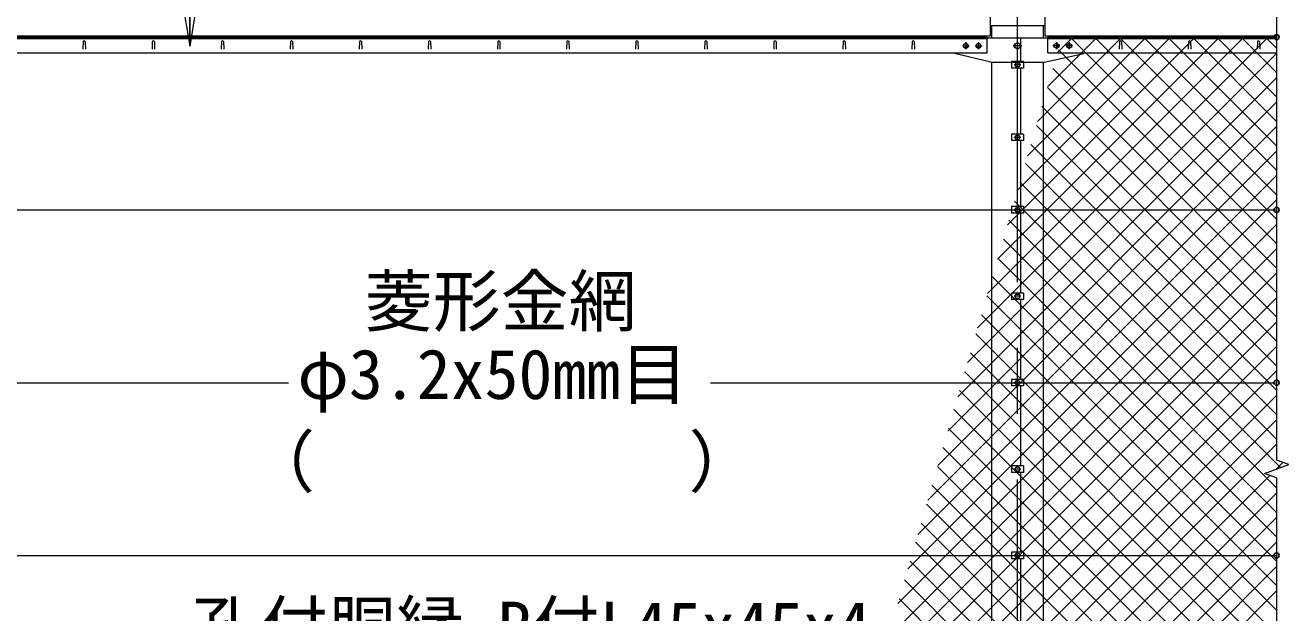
# Model space of a CAD drawing. Units: millimetres at full size; details may follow other scales. Extents: x -12600 to 12600, y -8910 to 8910.
# Drawn here: x -7313 to -3655, y 796 to 2496 of the extents above; entities that cross this region are included whole.
import ezdxf
from ezdxf.enums import TextEntityAlignment as Align

# ---------------------------------------------------------------- set-up
doc = ezdxf.new("R2010")
doc.units = ezdxf.units.MM
doc.header["$LTSCALE"] = 30
doc.header["$PDMODE"] = 32
doc.header["$PDSIZE"] = 15
doc.linetypes.add('USER1', pattern=[50.8, 31.75, -6.35, 6.35, -6.35])
for name, color, linetype, lineweight in [('0-0_D-STR1', 1, 'Continuous', 18), ('0-1_D-BMK', 2, 'USER1', 13), ('0-3_0', 7, 'Continuous', 18), ('0-6_D-STR3', 3, 'Continuous', 13), ('0-7_D-STR-DIM', 7, 'Continuous', 13), ('0-9_D-STR2', 7, 'Continuous', 13), ('0-A_D-STR-TXT', 7, 'Continuous', 13)]:
    doc.layers.add(name, color=color, linetype=linetype, lineweight=lineweight)
doc.layers.add('0-8_Defpoints', color=253, linetype='Continuous')
doc.styles.add('ＭＳ ゴシック', font='')
doc.styles.get('ＭＳ ゴシック').set_extended_font_data('MS Gothic')

# ---------------------------------------------------------------- blocks, each defined once
blk = doc.blocks.new('_Open')
at = {"layer": '0-3_0'}
blk.add_line((-30, 5), (0, 0), dxfattribs=at)
blk.add_lwpolyline([(-30, -5), (0, 0), (-30, 0)], dxfattribs=at)

msp = doc.modelspace()

# ---------------------------------------------------------------- linework, layer by layer
at = {"layer": '0-0_D-STR1'}
for p, q in [((-4519.47, 2528.86), (-4519.47, 2465.22)), ((-4360.58, 2528.86), (-4360.58, 2465.22)), ((-4515.02, 2494.91), (-4515.02, 2459.68)), ((-4365.02, 2459.68), (-4365.02, 2494.91)), ((-10515.02, 2465.22), (-4519.47, 2465.22)), ((-10515.02, 2461.68), (-4527.76, 2461.68)), ((-10515.02, 2457.68), (-4527.76, 2457.68)), ((-4527.76, 2416.68), (-4527.76, 2461.68)), ((-4360.58, 2465.22), (-3690.02, 2465.22)), ((-4352.29, 2461.68), (-3690.02, 2461.68)), ((-4352.29, 2416.68), (-4352.29, 2461.68)), ((-4352.29, 2457.68), (-3690.02, 2457.68)), ((-10515.02, 2416.68), (-4527.76, 2416.68)), ((-7145.02, 2448.56), (-7145.77, 2427.06)), ((-7139.02, 2448.56), (-7138.27, 2427.06)), ((-6945.02, 2448.56), (-6945.77, 2427.06)), ((-6939.02, 2448.56), (-6938.27, 2427.06)), ((-6745.02, 2448.56), (-6745.77, 2427.06)), ((-6739.02, 2448.56), (-6738.27, 2427.06)), ((-6545.02, 2448.56), (-6545.77, 2427.06)), ((-6539.02, 2448.56), (-6538.27, 2427.06)), ((-6345.02, 2448.56), (-6345.77, 2427.06)), ((-6339.02, 2448.56), (-6338.27, 2427.06)), ((-6145.02, 2448.56), (-6145.77, 2427.06)), ((-6139.02, 2448.56), (-6138.27, 2427.06)), ((-5945.02, 2448.56), (-5945.77, 2427.06)), ((-5939.02, 2448.56), (-5938.27, 2427.06)), ((-5745.02, 2448.56), (-5745.77, 2427.06)), ((-5739.02, 2448.56), (-5738.27, 2427.06)), ((-5545.02, 2448.56), (-5545.77, 2427.06)), ((-5539.02, 2448.56), (-5538.27, 2427.06)), ((-5345.02, 2448.56), (-5345.77, 2427.06)), ((-5339.02, 2448.56), (-5338.27, 2427.06)), ((-5145.02, 2448.56), (-5145.77, 2427.06)), ((-5139.02, 2448.56), (-5138.27, 2427.06)), ((-4945.02, 2448.56), (-4945.77, 2427.06)), ((-4939.02, 2448.56), (-4938.27, 2427.06)), ((-4745.02, 2448.56), (-4745.77, 2427.06)), ((-4739.02, 2448.56), (-4738.27, 2427.06)), ((-4352.29, 2416.68), (-3690.02, 2416.68)), ((-4145.02, 2448.56), (-4145.77, 2427.06)), ((-4139.02, 2448.56), (-4138.27, 2427.06)), ((-3945.02, 2448.56), (-3945.77, 2427.06)), ((-3939.02, 2448.56), (-3938.27, 2427.06)), ((-3745.02, 2448.56), (-3745.77, 2427.06)), ((-3739.02, 2448.56), (-3738.27, 2427.06)), ((-4515.02, 2389.68), (-4515.02, -15.32)), ((-4365.02, -15.32), (-4365.02, 2389.68))]:
    msp.add_line(p, q, dxfattribs=at)
for centre in [(-7142.02, 2447.31), (-6942.02, 2447.31), (-6742.02, 2447.31), (-6542.02, 2447.31), (-6342.02, 2447.31), (-6142.02, 2447.31), (-5942.02, 2447.31), (-5742.02, 2447.31), (-5542.02, 2447.31), (-5342.02, 2447.31), (-5142.02, 2447.31), (-4942.02, 2447.31), (-4742.02, 2447.31), (-4142.02, 2447.31), (-3942.02, 2447.31), (-3742.02, 2447.31)]:
    msp.add_arc(centre, 3.25, 22.61986, 157.38014, dxfattribs=at)
at = {"layer": '0-1_D-BMK'}
for p, q in [((-4440.02, -4343.32), (-4440.02, 3640.47)), ((-4599.71, 2436.68), (-4579.71, 2436.68)), ((-4589.71, 2446.68), (-4589.71, 2426.68)), ((-4562.76, 2436.68), (-4542.76, 2436.68)), ((-4552.76, 2446.68), (-4552.76, 2426.68)), ((-4427.27, 2436.68), (-4452.77, 2436.68)), ((-4317.29, 2436.68), (-4337.29, 2436.68)), ((-4327.29, 2446.68), (-4327.29, 2426.68)), ((-4280.33, 2436.68), (-4300.33, 2436.68)), ((-4290.33, 2446.68), (-4290.33, 2426.68)), ((-4430.02, 2381.68), (-4450.02, 2381.68)), ((-4430.02, 2171.68), (-4450.02, 2171.68)), ((-4430.02, 1961.68), (-4450.02, 1961.68)), ((-4430.02, 1711.68), (-4450.02, 1711.68)), ((-4430.02, 1461.68), (-4450.02, 1461.68)), ((-4430.02, 1211.68), (-4450.02, 1211.68)), ((-4430.02, 961.68), (-4450.02, 961.68))]:
    msp.add_line(p, q, dxfattribs=at)
at = {"layer": '0-6_D-STR3'}
for p, q in [((-4519.47, 2494.91), (-4360.58, 2494.91)), ((-4527.76, 2459.68), (-4352.29, 2459.68)), ((-4430.02, 2391.18), (-4430.02, 2456.68)), ((-4622.05, 2416.68), (-4622.05, 2414.68)), ((-4517.52, 2389.68), (-4622.05, 2414.68)), ((-4589.71, 2444.19), (-4596.21, 2440.44)), ((-4596.21, 2440.44), (-4596.21, 2432.93)), ((-4596.21, 2432.93), (-4589.71, 2429.18)), ((-4583.21, 2440.44), (-4589.71, 2444.19)), ((-4589.71, 2429.18), (-4583.21, 2432.93)), ((-4583.21, 2432.93), (-4583.21, 2440.44)), ((-4552.76, 2444.19), (-4559.26, 2440.44)), ((-4559.26, 2440.44), (-4559.26, 2432.93)), ((-4559.26, 2432.93), (-4552.76, 2429.18)), ((-4546.26, 2440.44), (-4552.76, 2444.19)), ((-4552.76, 2429.18), (-4546.26, 2432.93)), ((-4546.26, 2432.93), (-4546.26, 2440.44)), ((-4448.52, 2441.59), (-4440.02, 2446.5)), ((-4448.52, 2431.78), (-4448.52, 2441.59)), ((-4440.02, 2426.87), (-4448.52, 2431.78)), ((-4431.52, 2431.78), (-4440.02, 2426.87)), ((-4362.52, 2389.68), (-4247.52, 2414.68)), ((-4333.79, 2440.44), (-4327.29, 2444.19)), ((-4333.79, 2432.93), (-4333.79, 2440.44)), ((-4327.29, 2429.18), (-4333.79, 2432.93)), ((-4327.29, 2444.19), (-4320.79, 2440.44)), ((-4320.79, 2432.93), (-4327.29, 2429.18)), ((-4320.79, 2440.44), (-4320.79, 2432.93)), ((-4296.83, 2440.44), (-4290.33, 2444.19)), ((-4296.83, 2432.93), (-4296.83, 2440.44)), ((-4290.33, 2429.18), (-4296.83, 2432.93)), ((-4290.33, 2444.19), (-4283.83, 2440.44)), ((-4283.83, 2432.93), (-4290.33, 2429.18)), ((-4283.83, 2440.44), (-4283.83, 2432.93)), ((-4247.52, 2416.68), (-4247.52, 2414.68)), ((-4517.52, 2389.68), (-4362.52, 2389.68)), ((-4422.82, 2391.18), (-4457.22, 2391.18)), ((-4457.22, 2391.18), (-4457.22, 2372.18)), ((-4440.02, 2389.19), (-4446.52, 2385.44)), ((-4446.52, 2385.44), (-4446.52, 2377.93)), ((-4446.52, 2377.93), (-4440.02, 2374.18)), ((-4433.52, 2385.44), (-4440.02, 2389.19)), ((-4440.02, 2374.18), (-4433.52, 2377.93)), ((-4433.52, 2377.93), (-4433.52, 2385.44)), ((-4422.82, 2391.18), (-4422.82, 2372.18)), ((-4422.82, 2372.18), (-4457.22, 2372.18)), ((-4430.02, 2181.18), (-4430.02, 2372.18)), ((-4422.82, 2181.18), (-4457.22, 2181.18)), ((-4457.22, 2181.18), (-4457.22, 2162.18)), ((-4422.82, 2162.18), (-4457.22, 2162.18)), ((-4440.02, 2179.19), (-4446.52, 2175.44)), ((-4446.52, 2175.44), (-4446.52, 2167.93)), ((-4446.52, 2167.93), (-4440.02, 2164.18)), ((-4433.52, 2175.44), (-4440.02, 2179.19)), ((-4440.02, 2164.18), (-4433.52, 2167.93)), ((-4433.52, 2167.93), (-4433.52, 2175.44)), ((-4430.02, 1971.18), (-4430.02, 2162.18)), ((-4422.82, 2181.18), (-4422.82, 2162.18)), ((-10422.82, 1961.68), (-3690.02, 1961.68)), ((-4422.82, 1971.18), (-4457.22, 1971.18)), ((-4457.22, 1971.18), (-4457.22, 1952.18)), ((-4422.82, 1952.18), (-4457.22, 1952.18)), ((-4440.02, 1969.19), (-4446.52, 1965.44)), ((-4446.52, 1965.44), (-4446.52, 1957.93)), ((-4446.52, 1957.93), (-4440.02, 1954.18)), ((-4433.52, 1965.44), (-4440.02, 1969.19)), ((-4440.02, 1954.18), (-4433.52, 1957.93)), ((-4433.52, 1957.93), (-4433.52, 1965.44)), ((-4430.02, 1721.18), (-4430.02, 1952.18)), ((-4422.82, 1971.18), (-4422.82, 1952.18)), ((-4422.82, 1721.18), (-4457.22, 1721.18)), ((-4457.22, 1721.18), (-4457.22, 1702.18)), ((-4422.82, 1721.18), (-4422.82, 1702.18)), ((-4422.82, 1702.18), (-4457.22, 1702.18)), ((-4440.02, 1719.19), (-4446.52, 1715.44)), ((-4446.52, 1715.44), (-4446.52, 1707.93)), ((-4446.52, 1707.93), (-4440.02, 1704.18)), ((-4433.52, 1715.44), (-4440.02, 1719.19)), ((-4440.02, 1704.18), (-4433.52, 1707.93)), ((-4433.52, 1707.93), (-4433.52, 1715.44)), ((-4430.02, 1471.18), (-4430.02, 1702.18)), ((-4422.82, 1471.18), (-4457.22, 1471.18)), ((-4457.22, 1471.18), (-4457.22, 1452.18)), ((-4440.02, 1469.19), (-4446.52, 1465.44)), ((-4446.52, 1465.44), (-4446.52, 1457.93)), ((-4433.52, 1465.44), (-4440.02, 1469.19)), ((-4433.52, 1457.93), (-4433.52, 1465.44)), ((-4422.82, 1471.18), (-4422.82, 1452.18)), ((-10422.82, 1461.68), (-6550.89, 1461.68)), ((-5329.16, 1461.68), (-3690.02, 1461.68)), ((-4422.82, 1452.18), (-4457.22, 1452.18)), ((-4446.52, 1457.93), (-4440.02, 1454.18)), ((-4440.02, 1454.18), (-4433.52, 1457.93)), ((-4430.02, 1221.18), (-4430.02, 1452.18)), ((-4440.02, 1219.19), (-4446.52, 1215.44)), ((-4446.52, 1215.44), (-4446.52, 1207.93)), ((-4446.52, 1207.93), (-4440.02, 1204.18)), ((-4433.52, 1215.44), (-4440.02, 1219.19)), ((-4440.02, 1204.18), (-4433.52, 1207.93)), ((-4433.52, 1207.93), (-4433.52, 1215.44)), ((-4422.82, 1221.18), (-4422.82, 1202.18)), ((-4422.82, 1202.18), (-4457.22, 1202.18)), ((-4430.02, 971.18), (-4430.02, 1202.18)), ((-10422.82, 961.68), (-3690.02, 961.68)), ((-4457.22, 971.18), (-4457.22, 952.18)), ((-4422.82, 971.18), (-4457.22, 971.18)), ((-4422.82, 952.18), (-4457.22, 952.18)), ((-4440.02, 969.19), (-4446.52, 965.44)), ((-4446.52, 965.44), (-4446.52, 957.93)), ((-4446.52, 957.93), (-4440.02, 954.18)), ((-4433.52, 965.44), (-4440.02, 969.19)), ((-4440.02, 954.18), (-4433.52, 957.93)), ((-4433.52, 957.93), (-4433.52, 965.44)), ((-4430.02, 721.18), (-4430.02, 952.18)), ((-4422.82, 971.18), (-4422.82, 952.18))]:
    msp.add_line(p, q, dxfattribs=at)
for points in [[(-4440.02, 2446.5), (-4431.52, 2441.59), (-4431.52, 2431.78)], [(-4422.82, 1221.18), (-4457.22, 1221.18), (-4457.22, 1202.18)]]:
    msp.add_lwpolyline(points, dxfattribs=at)
for centre, radius in [((-4589.71, 2436.68), 6.25), ((-4552.76, 2436.68), 6.25), ((-4440.02, 2436.68), 8.25), ((-4327.29, 2436.68), 6.25), ((-4290.33, 2436.68), 6.25), ((-4440.02, 2381.68), 6.25), ((-4440.02, 2171.68), 6.25), ((-4440.02, 1961.68), 6.25), ((-4440.02, 1711.68), 6.25), ((-4440.02, 1461.68), 6.25), ((-4440.02, 1211.68), 6.25), ((-4440.02, 961.68), 6.25)]:
    msp.add_circle(centre, radius, dxfattribs=at)
at = {"layer": '0-7_D-STR-DIM'}
for p, q in [((-3690.02, 2935.96), (-3690.02, 1237.34)), ((-3725.25, 1198.86), (-3654.77, 1224.51)), ((-3654.77, 1224.51), (-3690.01, 1237.34)), ((-3690.01, 1186.03), (-3725.25, 1198.86)), ((-3690.02, 1186.04), (-3690.02, -1262.66))]:
    msp.add_line(p, q, dxfattribs=at)
at = {"layer": '0-8_Defpoints'}
for p in [(-3690.02, 2461.68), (-3690.02, 1961.68), (-3690.02, 1461.68), (-3690.02, 961.68)]:
    msp.add_point(p, dxfattribs=at)
at = {"layer": '0-9_D-STR2'}
for p, q in [((-4555.44, 1620.05), (-3717.81, 2457.68)), ((-4526.53, 1719.67), (-3788.52, 2457.68)), ((-4497.63, 1819.29), (-3859.23, 2457.68)), ((-4468.72, 1918.9), (-3929.94, 2457.68)), ((-4439.82, 2018.52), (-4000.65, 2457.68)), ((-4410.91, 2118.14), (-4071.36, 2457.68)), ((-4382, 2217.75), (-4142.07, 2457.68)), ((-4353.1, 2317.37), (-4212.78, 2457.68)), ((-4324.19, 2416.99), (-4283.49, 2457.68)), ((-3690.02, 1864.21), (-4283.49, 2457.68)), ((-3690.02, 1934.93), (-4212.78, 2457.68)), ((-3690.02, 2005.64), (-4142.07, 2457.68)), ((-3690.02, 2076.35), (-4071.36, 2457.68)), ((-3690.02, 2147.06), (-4000.65, 2457.68)), ((-3690.02, 2217.77), (-3929.94, 2457.68)), ((-3690.02, 2288.48), (-3859.23, 2457.68)), ((-3690.02, 2359.19), (-3788.52, 2457.68)), ((-3690.02, 2429.9), (-3717.81, 2457.68)), ((-4584.35, 1520.44), (-3690.02, 2414.76)), ((-3690.02, 1793.5), (-4321.79, 2425.27)), ((-4613.25, 1420.82), (-3690.02, 2344.05)), ((-3690.02, 1722.79), (-4337.69, 2370.46)), ((-3690.02, 1652.08), (-4353.59, 2315.65)), ((-4642.16, 1321.2), (-3690.02, 2273.34)), ((-3690.02, 1581.37), (-4369.5, 2260.85)), ((-4671.06, 1221.59), (-3690.02, 2202.63)), ((-3690.02, 1510.66), (-4385.4, 2206.04)), ((-4699.97, 1121.97), (-3690.02, 2131.92)), ((-3690.02, 1439.95), (-4401.31, 2151.23)), ((-3690.02, 1369.24), (-4417.21, 2096.43)), ((-4728.88, 1022.35), (-3690.02, 2061.21)), ((-3690.02, 1298.53), (-4433.11, 2041.62)), ((-4757.78, 922.73), (-3690.02, 1990.49)), ((-3678.19, 1215.99), (-4449.02, 1986.81)), ((-4786.69, 823.12), (-3690.02, 1919.78)), ((-3690.02, 1157.11), (-4464.92, 1932)), ((-3690.02, 1086.4), (-4480.82, 1877.2)), ((-4815.59, 723.5), (-3690.02, 1849.07)), ((-3690.02, 1015.69), (-4496.73, 1822.39)), ((-4844.5, 623.88), (-3690.02, 1778.36)), ((-3690.02, 944.98), (-4512.63, 1767.58)), ((-4873.41, 524.27), (-3690.02, 1707.65)), ((-3690.02, 874.27), (-4528.53, 1712.78)), ((-3690.02, 803.55), (-4544.44, 1657.97)), ((-4902.31, 424.65), (-3690.02, 1636.94)), ((-3690.02, 732.84), (-4560.34, 1603.16)), ((-4931.22, 325.03), (-3690.02, 1566.23)), ((-3690.02, 662.13), (-4576.24, 1548.35)), ((-4960.13, 225.42), (-3690.02, 1495.52)), ((-3690.02, 591.42), (-4592.15, 1493.55)), ((-3690.02, 520.71), (-4608.05, 1438.74)), ((-4989.03, 125.8), (-3690.02, 1424.81)), ((-5017.94, 26.18), (-3690.02, 1354.1)), ((-3690.02, 450), (-4623.96, 1383.93)), ((-3690.02, 379.29), (-4639.86, 1329.13)), ((-5046.84, -73.43), (-3690.02, 1283.39)), ((-3690.02, 308.58), (-4655.76, 1274.32)), ((-3690.02, 237.87), (-4671.67, 1219.51)), ((-3691.59, 1211.11), (-3671.94, 1230.76)), ((-5075.75, -173.05), (-3709.55, 1193.15)), ((-5104.66, -272.67), (-3690.02, 1141.97)), ((-3690.02, 167.16), (-4687.57, 1164.71)), ((-3690.02, 96.45), (-4703.47, 1109.9)), ((-5133.56, -372.28), (-3690.02, 1071.26)), ((-3690.02, 25.74), (-4719.38, 1055.09)), ((-5162.47, -471.9), (-3690.02, 1000.55)), ((-3690.02, -44.97), (-4735.28, 1000.28)), ((-5191.37, -571.52), (-3690.02, 929.83)), ((-3690.02, -115.68), (-4751.18, 945.48)), ((-3690.02, -186.4), (-4767.09, 890.67)), ((-5220.28, -671.13), (-3690.02, 859.12)), ((-3690.02, -257.11), (-4782.99, 835.86))]:
    msp.add_line(p, q, dxfattribs=at)
at = {"layer": '0-A_D-STR-TXT'}
msp.add_lwpolyline([(-4742.95, 3017.91), (-6836.58, 3017.91), (-6836.58, 2437.6)], dxfattribs=at)

# ---------------------------------------------------------------- block references
at = {"layer": '0-A_D-STR-TXT', "xscale": 4, "yscale": 4, "rotation": 270}
msp.add_blockref('_Open', (-6836.58, 2435.6), dxfattribs=at)

# ---------------------------------------------------------------- texts
at = {"layer": '0-A_D-STR-TXT', "style": 'ＭＳ ゴシック'}
for s, p in [('菱形金網', (-6329.87, 1582.42)), ('φ3.2x50mm目', (-6524.8, 1371.11)), ('（\u3000\u3000   \u3000\u3000）', (-6670.99, 1117.7)), ('孔付胴縁 R付L45x45x4', (-6830.63, 640.22))]:
    msp.add_text(s, height=144.3, dxfattribs=at).set_placement(p, align=Align.BOTTOM_LEFT)

doc.saveas('drawing.dxf')
